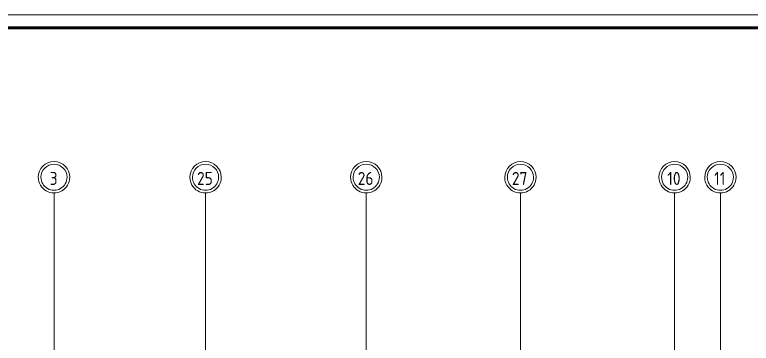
# Model space of a CAD drawing. Header units: millimetres. Extents: x -87434 to 499450, y -468665 to 122144.
# Drawn here: x 407989 to 436174, y 41731 to 54311 of the extents above; entities that cross this region are included whole.
import ezdxf

# ---------------------------------------------------------------- set-up
doc = ezdxf.new("R2010")
doc.units = ezdxf.units.MM
doc.linetypes.add('ADSK_Линия сетки', pattern=[25, 20, -2.5, 0, -2.5])
doc.layers.add('Оси', color=252, linetype='Continuous', lineweight=9)
doc.layers.add('ОФ_рамка', color=8, linetype='Continuous', lineweight=60)
doc.styles.add('GOST Common_2', font='', dxfattribs={"width": 0.9, "height": 250})
doc.styles.get('GOST Common_2').set_extended_font_data('GOST type B')

# ---------------------------------------------------------------- blocks, each defined once
blk = doc.blocks.new('А0')
at = {"layer": 'ОФ_рамка', "color": 0, "linetype": 'Continuous', "lineweight": 5, "ltscale": 100}
blk.add_lwpolyline([(341068, -309617), (222168, -309617)], dxfattribs=at)
at = {"layer": 'ОФ_рамка', "color": 0, "linetype": 'Continuous', "ltscale": 100}
blk.add_lwpolyline([(340568, -310117), (224168, -310117)], dxfattribs=at)
blk = doc.blocks.new('Ось сетки - Круг_Ø12 мм 2-461932-Маркировочный план кровли')
at = {"layer": 'Оси', "lineweight": 20}
for radius, start, end in [(6, 360, 180), (5, 360, 180), (6, 180, 360), (5, 180, 360)]:
    blk.add_arc((0, 0), radius, start, end, dxfattribs=at)
blk = doc.blocks.new('Кровля_Живописная')
at = {"layer": 'Оси', "linetype": 'ADSK_Линия сетки'}
for p, q in [((-61338, 54712), (-61338, 35053)), ((-55538, 54712), (-55538, 35053)), ((-49388, 54712), (-49388, 35053)), ((-43488, 54712), (-43488, 35053)), ((-37588, 54712), (-37588, -12888)), ((-35838, 54712), (-35838, -12888))]:
    blk.add_line(p, q, dxfattribs=at)
at = {"layer": 'Оси', "lineweight": 20, "xscale": 99.99999999999993, "yscale": 99.99999999999993, "zscale": 99.99999999999993, "rotation": 180}
for p in [(-61338, 55312), (-55538, 55312), (-49388, 55312), (-43488, 55312), (-37588, 55312), (-35838, 55312)]:
    blk.add_blockref('Ось сетки - Круг_Ø12 мм 2-461932-Маркировочный план кровли', p, dxfattribs=at)
at = {"layer": 'Оси', "char_height": 500, "attachment_point": 1, "style": 'GOST Common_2'}
for s, insert, width in [('\\fGOST Common|b0|i0|c204|p34|;\\W.9;3', (-61504, 55517), 389.62), ('25', (-55865, 55517), 779.24), ('26', (-49715, 55517), 779.24), ('27', (-43815, 55517), 779.24), ('10', (-37870, 55517), 671.01), ('11', (-36076, 55517), 562.78)]:
    blk.add_mtext(s, dxfattribs=dict(at, insert=insert, width=width))

msp = doc.modelspace()

# ---------------------------------------------------------------- block references
at = {"color": 0}
msp.add_blockref('Кровля_Живописная', (470829.95926, -7224.74798), dxfattribs=at)
at = {"layer": 'ОФ_рамка', "color": 0, "lineweight": -2}
msp.add_blockref('А0', (158382.17989, 363927.60181), dxfattribs=at)

doc.saveas('drawing.dxf')
